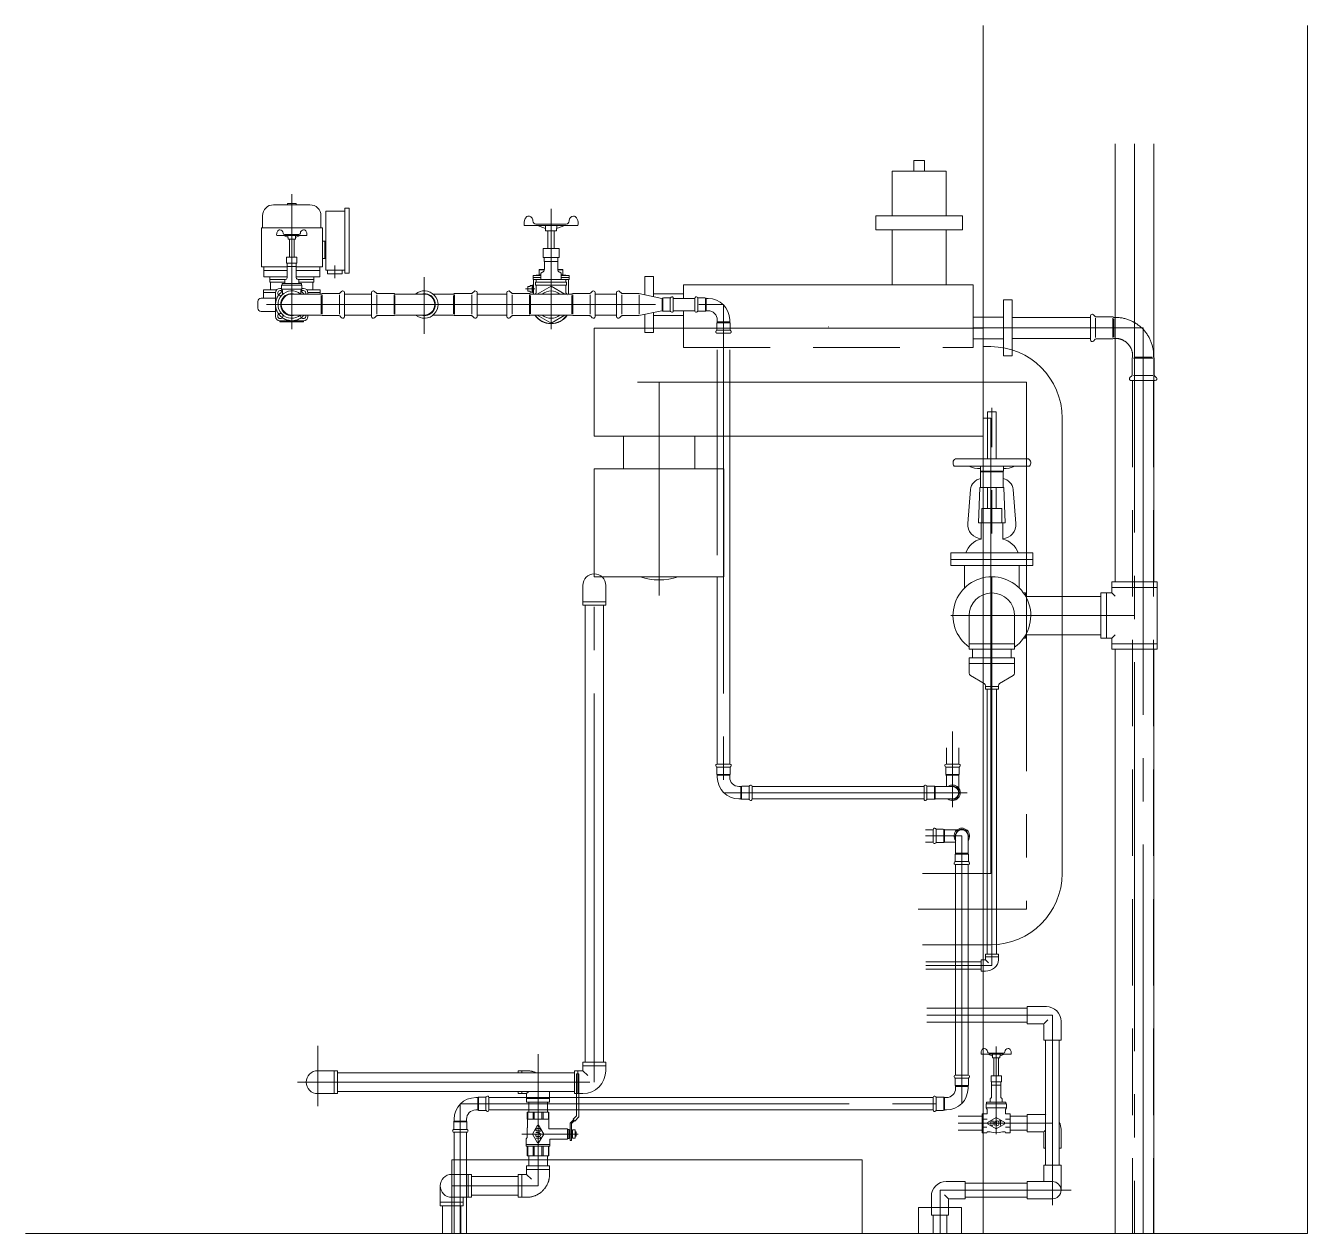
# Model space of a CAD drawing. Units: millimetres at full size, sheet at 1:100. Extents: x -1331 to 21899, y -20013 to -11058.
# Drawn here: x 8162 to 11128, y -17842 to -15046 of the extents above; entities that cross this region are included whole.
import ezdxf

# ---------------------------------------------------------------- set-up
doc = ezdxf.new("R2010")
doc.units = ezdxf.units.MM
doc.header["$LTSCALE"] = 100
doc.linetypes.add('CHAIN2', pattern=[12, 9, -1, 1, -1])
doc.linetypes.add('DASHED2', pattern=[3, 2, -1])
for name, color, linetype, lineweight in [('4-0_壁', 7, 'Continuous', 9), ('4-1_基礎', 7, 'Continuous', 9), ('4-3_給水', 5, 'Continuous', 9), ('4-4_給湯', 1, 'Continuous', 9), ('4-5_返湯', 1, 'Continuous', 9), ('4-6_排水', 2, 'Continuous', 9), ('4-7_排気', 134, 'Continuous', 9), ('4-8_ガス', 3, 'DASHED2', 9)]:
    doc.layers.add(name, color=color, linetype=linetype, lineweight=lineweight)

msp = doc.modelspace()

# ---------------------------------------------------------------- linework, layer by layer
at = {"layer": '4-0_壁'}
for p, q in [((10378, -17841.6), (10378, -15045.9)), ((11128, -17841.6), (11128, -15045.9)), ((8162.2, -17841.6), (11128, -17841.6))]:
    msp.add_line(p, q, dxfattribs=at)
at = {"layer": '4-1_基礎'}
msp.add_line((10098, -17841.6), (10098, -17671.6), dxfattribs=at)
msp.add_lwpolyline([(9148, -17841.6), (9148, -17671.6), (10098, -17671.6)], dxfattribs=at)
at = {"layer": '4-3_給水'}
for p, q in [((10683.5, -15319.6), (10683.5, -16333.6)), ((10772.6, -15319.6), (10772.6, -16333.6)), ((10388, -15939.6), (10388, -16048.6)), ((10311, -16065.6), (10485.1, -16065.6)), ((10313.5, -16048.6), (10482.6, -16048.6)), ((10371.5, -16065.6), (10371.5, -16077.1)), ((10424.5, -16065.6), (10424.5, -16077.1)), ((10371.5, -16077.1), (10424.5, -16077.1)), ((10371.9, -16078.6), (10424, -16078.6)), ((10372, -16077.1), (10372, -16115.1)), ((10424, -16077.1), (10424, -16115.1)), ((10348.9, -16119.7), (10342.4, -16198.4)), ((10370, -16115.1), (10367, -16196.6)), ((10370, -16115.1), (10426, -16115.1)), ((10388, -16115.1), (10388, -16163.6)), ((10408, -16115.1), (10408, -16163.6)), ((10429, -16196.6), (10426, -16115.1)), ((10447.1, -16119.7), (10453.7, -16198.4)), ((10375, -16163.6), (10421, -16163.6)), ((10375, -16163.6), (10375, -16196.6)), ((10421, -16163.6), (10421, -16196.6)), ((10367, -16196.6), (10429, -16196.6)), ((10373, -16196.6), (10373, -16234.6)), ((10423, -16196.6), (10423, -16234.6)), ((10303, -16266.6), (10493, -16266.6)), ((10303, -16266.6), (10303, -16295.6)), ((10303, -16281.6), (10493, -16281.6)), ((10493, -16266.6), (10493, -16295.6)), ((10303, -16295.6), (10493, -16295.6)), ((10335, -16295.6), (10335, -16347.3)), ((10461, -16295.6), (10461, -16347.3)), ((10675.5, -16333.6), (10780.5, -16333.6)), ((10675.5, -16333.6), (10675.5, -16359.1)), ((10780.5, -16489.6), (10780.5, -16333.6)), ((10476, -16359.1), (10471.1, -16359.1)), ((10476, -16359.1), (10476, -16366.7)), ((10476, -16367), (10650, -16367)), ((10650, -16359.1), (10675.5, -16359.1)), ((10650, -16464.1), (10650, -16359.1)), ((10663, -16464.1), (10663, -16359)), ((10675.5, -16346.6), (10780.5, -16346.6)), ((10675.6, -16359), (10683.5, -16366.9)), ((10450.5, -16489.6), (10450.5, -16411.6)), ((10476, -16456.1), (10650, -16456.1)), ((10476, -16456.5), (10476, -16464.1)), ((10675.5, -16464), (10683.5, -16456)), ((10450.5, -16476.6), (10345.5, -16476.6)), ((10353.5, -16509.6), (10353.5, -16489.6)), ((10442.6, -16509.6), (10442.6, -16489.6)), ((10476, -16464.1), (10471.1, -16464.1)), ((10650, -16464.1), (10675.5, -16464.1)), ((10675.5, -16489.6), (10675.5, -16464.1)), ((10780.5, -16476.6), (10675.5, -16476.6)), ((10780.5, -16489.6), (10675.5, -16489.6)), ((10683.5, -17841.6), (10683.5, -16489.5)), ((10772.6, -17841.6), (10772.6, -16489.5)), ((10345.5, -16545.1), (10345.5, -16509.6)), ((10450.5, -16522.6), (10345.5, -16522.6)), ((10348.5, -16550.3), (10380, -16568.8)), ((10383, -16574), (10383, -16581.6)), ((10413, -16575.6), (10383, -16575.6)), ((10413, -16574), (10413, -16581.6)), ((10416, -16568.8), (10447.6, -16550.3)), ((10413, -16581.6), (10383, -16581.6)), ((10387.2, -16581.6), (10387.2, -17195.5)), ((10408.9, -16581.6), (10408.9, -17195.5)), ((10383, -17195.5), (10413, -17195.5)), ((10383, -17195.5), (10383, -17208.6)), ((10383, -17201.5), (10413, -17201.5)), ((10413, -17195.5), (10413, -17208.6)), ((10245.5, -17212.9), (10314.2, -17212.9)), ((10245.5, -17230.2), (10314.2, -17230.2)), ((10342.8, -17212.9), (10373, -17212.9)), ((10342.8, -17230.2), (10373, -17230.2)), ((10373, -17208.6), (10383, -17208.6)), ((10373, -17234.6), (10373, -17208.6)), ((10378, -17234.6), (10378, -17208.6)), ((10383, -17208.6), (10389.9, -17215.4)), ((10373, -17234.6), (10383, -17234.6))]:
    msp.add_line(p, q, dxfattribs=at)
at = {"layer": '4-3_給水', "linetype": 'CHAIN2'}
for p, q in [((10728, -15319.6), (10728, -17841.6)), ((10398, -17221.6), (10398, -15930.8)), ((10728, -16411.6), (10303, -16411.6)), ((10398, -17221.6), (10245.5, -17221.6))]:
    msp.add_line(p, q, dxfattribs=at)
at = {"layer": '4-3_給水', "linetype": 'DASHED2'}
for p, q in [((10342.8, -17212.9), (10314.2, -17212.9)), ((10314.2, -17230.2), (10342.8, -17230.2))]:
    msp.add_line(p, q, dxfattribs=at)
at = {"layer": '4-3_給水'}
for points in [[(10388, -15939.6), (10408, -15939.6), (10408, -16048.6)], [(10450.5, -16489.6), (10345.5, -16489.6), (10345.5, -16411.6)], [(10450.5, -16545.1), (10450.5, -16509.6), (10345.5, -16509.6)]]:
    msp.add_lwpolyline(points, dxfattribs=at)
for centre, radius, start, end in [((10319, -16058.1), 11, 120.2726, 222.9859), ((10368, -16019.1), 52, 243.4098, 273.8594), ((10428, -16019.1), 52, 266.1406, 296.5902), ((10477, -16058.1), 11, 317.0141, 59.7274), ((10376.8, -16122.1), 28, 99.8248, 175.2516), ((10419.2, -16122.1), 28, 4.7484, 80.1751), ((10374.3, -16201.1), 32, 175.2516, 267.7981), ((10421.8, -16201.1), 32, 272.2019, 4.7484), ((10383, -16281.6), 48, 102.0247, 161.79), ((10413, -16281.6), 48, 18.2099, 77.9753), ((10398, -16411.6), 90, 305.6841, 234.3183), ((10398, -16411.6), 52.5, 0, 180), ((10398, -16411.6), 90, 240.082, 240.3309), ((10398, -16411.6), 90, 299.6691, 299.918), ((10351.5, -16545.1), 6, 180, 239.5731), ((10444.5, -16545.1), 6, 300.4066, 0), ((10377, -16574), 6, 0, 59.5731), ((10419, -16574), 6, 120.4066, 180)]:
    msp.add_arc(centre, radius, start, end, dxfattribs=at)
msp.add_ellipse((10383, -17208.6), major_axis=(30, 0), ratio=0.8666, start_param=4.711969, end_param=6.283185, dxfattribs=at)
at = {"layer": '4-4_給湯'}
for p, q in [((10167.2, -15382.9), (10292.2, -15382.9)), ((10167.2, -15486.4), (10167.2, -15382.9)), ((10292.2, -15382.9), (10292.2, -15486.4)), ((8820, -15460.6), (8736, -15460.6)), ((8768, -15460.6), (8768, -15457.6)), ((8901, -15475.6), (8857, -15475.6)), ((8857, -15475.6), (8857, -15611.6)), ((8901, -15468.6), (8901, -15618.6)), ((8911, -15468.6), (8901, -15468.6)), ((8911, -15468.6), (8911, -15618.6)), ((8710.5, -15513.6), (8710.5, -15486.1)), ((8845.5, -15513.6), (8845.5, -15486.1)), ((9315.6, -15505), (9315.9, -15508.6)), ((9315.9, -15508.6), (9440.1, -15508.6)), ((9336, -15497.1), (9336, -15498.1)), ((9343, -15505.1), (9413, -15505.1)), ((9365.3, -15515.3), (9346.4, -15508.6)), ((9365, -15508.6), (9365.5, -15521.1)), ((9391.1, -15508.6), (9390.5, -15521.1)), ((9390.8, -15515.3), (9409.7, -15508.6)), ((9420, -15497.1), (9420, -15498.1)), ((9440.4, -15505), (9440.1, -15508.6)), ((8708, -15513.6), (8708, -15604.6)), ((8849, -15513.6), (8708, -15513.6)), ((8743, -15529.5), (8743.2, -15532.1)), ((8743.2, -15532.1), (8812.8, -15532.1)), ((8769.3, -15536.6), (8759.7, -15532.1)), ((8761.5, -15529.6), (8794.5, -15529.6)), ((8772.8, -15540.1), (8772.8, -15581.6)), ((8783.3, -15540.1), (8783.3, -15581.6)), ((8786.9, -15532.1), (8786.5, -15540.1)), ((8786.7, -15536.6), (8796.3, -15532.1)), ((8813, -15529.5), (8812.8, -15532.1)), ((8849, -15513.6), (8849, -15604.6)), ((9365.5, -15521.1), (9390.5, -15521.1)), ((9370.5, -15521.1), (9370.5, -15561.6)), ((9385.5, -15521.1), (9385.5, -15561.6)), ((10167.2, -15646.1), (10167.2, -15518.4)), ((10292.2, -15518.4), (10292.2, -15646.1)), ((8857, -15544.6), (8849, -15544.6)), ((8854.5, -15544.6), (8854.5, -15584.6)), ((9359.5, -15561.6), (9396.5, -15561.6)), ((9359.5, -15561.6), (9359.5, -15582.6)), ((9396.5, -15561.6), (9396.5, -15582.6)), ((8766, -15581.6), (8790, -15581.6)), ((8766, -15581.6), (8766, -15595.6)), ((8766, -15595.6), (8790, -15595.6)), ((8767.5, -15595.6), (8767.5, -15629.9)), ((8788.5, -15595.6), (8788.5, -15629.9)), ((8790, -15581.6), (8790, -15595.6)), ((8857, -15584.6), (8849, -15584.6)), ((9359.5, -15582.6), (9396.5, -15582.6)), ((9362, -15582.6), (9362, -15591.6)), ((9362, -15591.6), (9394, -15591.6)), ((9362.5, -15591.6), (9362.5, -15609.7)), ((9393.5, -15591.6), (9393.5, -15609.7)), ((9394, -15582.6), (9394, -15591.6)), ((8767.5, -15604.6), (8708, -15604.6)), ((8713, -15604.6), (8713, -15627.6)), ((8767.5, -15612.6), (8713, -15612.6)), ((8767.5, -15627.6), (8713, -15627.6)), ((8727, -15627.6), (8727, -15639.6)), ((8767.5, -15603.6), (8788.5, -15603.6)), ((8849, -15604.6), (8788.5, -15604.6)), ((8843, -15612.6), (8788.5, -15612.6)), ((8843, -15627.6), (8788.5, -15627.6)), ((8829, -15627.6), (8829, -15639.6)), ((8843, -15604.6), (8843, -15627.6)), ((8901, -15611.6), (8857, -15611.6)), ((8861, -15611.6), (8861, -15620.6)), ((8911, -15618.6), (8901, -15618.6)), ((9350.5, -15623.1), (9336.5, -15624.6)), ((9336.5, -15624.6), (9336.5, -15633.6)), ((9336.5, -15624.6), (9354.4, -15624.6)), ((9336.5, -15628.6), (9354.4, -15628.6)), ((9351.5, -15610.6), (9350.5, -15611.1)), ((9350.5, -15611.1), (9350.5, -15623.1)), ((9350.5, -15611.1), (9362.4, -15611.1)), ((9350.5, -15623.1), (9354.4, -15623.1)), ((9351.5, -15610.6), (9362.5, -15610.6)), ((9357.9, -15616.9), (9354.4, -15618.6)), ((9354.4, -15618.6), (9354.4, -15633.6)), ((9378, -15605.6), (9378, -15741.1)), ((9378, -15611.1), (9378, -15623.1)), ((9393.6, -15610.6), (9404.5, -15610.6)), ((9393.6, -15611.1), (9405.5, -15611.1)), ((9398.1, -15616.9), (9401.7, -15618.6)), ((9401.7, -15618.6), (9401.7, -15633.6)), ((9401.7, -15623.1), (9405.5, -15623.1)), ((9401.7, -15624.6), (9419.5, -15624.6)), ((9401.7, -15628.6), (9419.5, -15628.6)), ((9404.5, -15610.6), (9405.5, -15611.1)), ((9405.5, -15611.1), (9405.5, -15623.1)), ((9405.5, -15623.1), (9419.5, -15624.6)), ((9419.5, -15624.6), (9419.5, -15633.6)), ((9614.7, -15626.6), (9594.7, -15626.6)), ((9594.7, -15626.6), (9594.7, -15669)), ((9614.7, -15626.6), (9614.7, -15673.2)), ((8712.5, -15676.6), (8712.5, -15657.6)), ((8742.9, -15657.6), (8712.5, -15657.6)), ((8763.3, -15633.6), (8727, -15633.6)), ((8761.9, -15639.6), (8727, -15639.6)), ((8728.9, -15639.6), (8728.9, -15657.6)), ((8754.5, -15654.1), (8750.5, -15654.1)), ((8754.5, -15646.6), (8801.5, -15646.6)), ((8754.5, -15646.6), (8754.5, -15656.1)), ((8754.5, -15656.1), (8801.5, -15656.1)), ((8754.5, -15656.1), (8756.8, -15660)), ((8755.5, -15643.1), (8800.5, -15643.1)), ((8755.5, -15643.1), (8755.5, -15646.6)), ((8761.9, -15634.1), (8765.5, -15632.7)), ((8761.9, -15634.1), (8761.9, -15643.1)), ((8794.1, -15634.1), (8790.5, -15632.7)), ((8829, -15633.6), (8792.7, -15633.6)), ((8794.1, -15634.1), (8794.1, -15643.1)), ((8829, -15639.6), (8794.1, -15639.6)), ((8799.3, -15660), (8801.5, -15656.1)), ((8800.5, -15643.1), (8800.5, -15646.6)), ((8801.5, -15646.6), (8801.5, -15656.1)), ((8805.5, -15654.1), (8801.5, -15654.1)), ((8843.5, -15657.6), (8813.1, -15657.6)), ((8827.1, -15639.6), (8827.1, -15657.6)), ((8843.5, -15667.3), (8843.5, -15657.6)), ((9319, -15655.1), (9340.5, -15655.1)), ((9324, -15649.6), (9324, -15660.6)), ((9324, -15649.6), (9330, -15649.6)), ((9330, -15647.1), (9330, -15649.6)), ((9330, -15647.1), (9334, -15647.1)), ((9334, -15647.1), (9334, -15663.1)), ((9334, -15647.6), (9335.5, -15647.6)), ((9335.5, -15646.1), (9335.5, -15664.1)), ((9335.5, -15646.1), (9337.5, -15646.1)), ((9336.5, -15633.6), (9419.5, -15633.6)), ((9337.5, -15633.6), (9337.5, -15663.6)), ((9342.3, -15639.6), (9342.3, -15646.6)), ((9342.3, -15639.6), (9413.8, -15639.6)), ((9342.3, -15646.6), (9413.8, -15646.6)), ((9343.5, -15633.6), (9343.5, -15639.6)), ((9343.5, -15646.6), (9343.5, -15664.2)), ((9378, -15648.8), (9346.1, -15667.3)), ((9409.9, -15667.3), (9378, -15648.8)), ((9412.5, -15633.6), (9412.5, -15639.6)), ((9412.5, -15646.6), (9412.5, -15664.2)), ((9413.8, -15639.6), (9413.8, -15646.6)), ((9418.5, -15633.6), (9418.5, -15663.6)), ((10354.7, -15646.1), (9684.7, -15646.1)), ((9684.7, -15677.3), (9684.7, -15646.1)), ((10354.7, -15746.6), (10354.7, -15646.1)), ((8699.5, -15699.6), (8699.5, -15684.6)), ((8740.5, -15676.6), (8707.5, -15676.6)), ((8740.5, -15663.6), (8712.5, -15663.6)), ((8740.5, -15664.1), (8740.5, -15719.1)), ((8756.8, -15660), (8756.8, -15668)), ((8778, -15667.3), (8845.1, -15667.3)), ((8799.3, -15660), (8799.3, -15667.3)), ((8843.5, -15663.6), (8815.5, -15663.6)), ((8815.5, -15664.1), (8815.5, -15667.3)), ((8845.9, -15670.5), (8845.9, -15712.7)), ((8847, -15666.7), (8846.6, -15666.9)), ((8848, -15669.3), (8848, -15713.9)), ((8849.2, -15666.1), (8887, -15666.1)), ((8888.2, -15669.3), (8888.2, -15713.9)), ((8893.2, -15661), (8889, -15665.2)), ((8900, -15663.9), (8900, -15719.3)), ((8962.7, -15667.3), (8900, -15667.3)), ((8962.7, -15719.3), (8962.7, -15663.9)), ((8969.5, -15661), (8973.7, -15665.2)), ((8974.5, -15713.9), (8974.5, -15669.3)), ((9013.5, -15666.1), (8975.7, -15666.1)), ((9014.7, -15713.9), (9014.7, -15669.3)), ((9015.7, -15666.7), (9016, -15666.9)), ((9016.7, -15712.7), (9016.7, -15670.5)), ((9084.7, -15667.3), (9017.5, -15667.3)), ((9105, -15667.3), (9151.8, -15667.3)), ((9152.6, -15670.5), (9152.6, -15712.7)), ((9153.6, -15666.7), (9153.3, -15666.9)), ((9154.7, -15669.3), (9154.7, -15713.9)), ((9155.9, -15666.1), (9193.6, -15666.1)), ((9194.8, -15669.3), (9194.8, -15713.9)), ((9199.8, -15661), (9195.6, -15665.2)), ((9206.7, -15663.9), (9206.7, -15719.3)), ((9276, -15667.3), (9206.7, -15667.3)), ((9276, -15663.9), (9276, -15719.3)), ((9282.8, -15661), (9287, -15665.2)), ((9287.9, -15669.3), (9287.9, -15713.9)), ((9326.8, -15666.1), (9289, -15666.1)), ((9324, -15660.6), (9330, -15660.6)), ((9328, -15669.3), (9328, -15713.9)), ((9329.1, -15666.7), (9329.4, -15666.9)), ((9330, -15663.1), (9330, -15660.6)), ((9330, -15663.1), (9334, -15663.1)), ((9330.1, -15670.5), (9330.1, -15712.7)), ((9425.1, -15667.3), (9330.9, -15667.3)), ((9334, -15662.6), (9335.5, -15662.6)), ((9335.5, -15664.1), (9337.5, -15664.1)), ((9415, -15670.2), (9415, -15670.2)), ((9425.9, -15670.5), (9425.9, -15712.7)), ((9427, -15666.7), (9426.6, -15666.9)), ((9428, -15669.3), (9428, -15713.9)), ((9429.2, -15666.1), (9467, -15666.1)), ((9468.2, -15669.3), (9468.2, -15713.9)), ((9473.2, -15661), (9469, -15665.2)), ((9480, -15663.9), (9480, -15719.3)), ((9529.7, -15667.3), (9480, -15667.3)), ((9529.7, -15719.3), (9529.7, -15663.9)), ((9536.5, -15661), (9540.7, -15665.2)), ((9541.5, -15713.9), (9541.5, -15669.3)), ((9579.8, -15666.1), (9542.7, -15666.1)), ((9581.1, -15666.2), (9634.1, -15677.3)), ((9581.7, -15713.9), (9581.7, -15669.3)), ((9684.7, -15666.6), (9614.7, -15666.6)), ((9634.9, -15678.3), (9634.9, -15704.8)), ((9636.7, -15677.3), (9636.7, -15705.8)), ((9653.2, -15676.3), (9637.9, -15676.3)), ((9653.9, -15705.8), (9653.9, -15677.3)), ((9655.7, -15674.5), (9654.5, -15675.7)), ((9660.7, -15676.6), (9660.7, -15706.6)), ((9711, -15677.3), (9660.7, -15677.3)), ((9711, -15706.6), (9711, -15676.6)), ((9716, -15674.5), (9717.2, -15675.7)), ((9717.8, -15677.3), (9717.8, -15705.8)), ((9718.5, -15676.3), (9733.8, -15676.3)), ((9735, -15705.8), (9735, -15677.3)), ((9736.8, -15704.8), (9736.8, -15678.3)), ((9737.5, -15677.3), (9741.3, -15677.3)), ((10444.7, -15680.6), (10424.7, -15680.6)), ((10424.7, -15791.6), (10424.7, -15680.6)), ((10444.7, -15796.5), (10444.7, -15680.6)), ((8740.5, -15707.6), (8707.5, -15707.6)), ((8778, -15715.9), (8845.1, -15715.9)), ((8815.5, -15715.9), (8815.5, -15719.1)), ((8847, -15716.5), (8846.6, -15716.3)), ((8849.2, -15717.1), (8887, -15717.1)), ((8893.2, -15722.1), (8889, -15717.9)), ((8962.7, -15715.9), (8900, -15715.9)), ((8969.5, -15722.1), (8973.7, -15717.9)), ((9013.5, -15717.1), (8975.7, -15717.1)), ((9015.7, -15716.5), (9016, -15716.3)), ((9084.7, -15715.9), (9017.5, -15715.9)), ((9105, -15715.9), (9151.8, -15715.9)), ((9153.6, -15716.5), (9153.3, -15716.3)), ((9155.9, -15717.1), (9193.6, -15717.1)), ((9199.8, -15722.1), (9195.6, -15717.9)), ((9276, -15715.9), (9206.7, -15715.9)), ((9282.8, -15722.1), (9287, -15717.9)), ((9326.8, -15717.1), (9289, -15717.1)), ((9328.5, -15691.6), (9427.5, -15691.6)), ((9329.1, -15716.5), (9329.4, -15716.3)), ((9425.1, -15715.9), (9330.9, -15715.9)), ((9378, -15734.3), (9346.1, -15715.9)), ((9409.9, -15715.9), (9378, -15734.3)), ((9427, -15716.5), (9426.6, -15716.3)), ((9429.2, -15717.1), (9467, -15717.1)), ((9473.2, -15722.1), (9469, -15717.9)), ((9529.7, -15715.9), (9480, -15715.9)), ((9536.5, -15722.1), (9540.7, -15717.9)), ((9579.8, -15717.1), (9542.7, -15717.1)), ((9581.1, -15716.9), (9634.1, -15705.8)), ((9594.7, -15714.1), (9594.7, -15756.6)), ((9614.7, -15709.9), (9614.7, -15756.6)), ((9684.7, -15716.6), (9614.7, -15716.6)), ((9653.2, -15706.8), (9637.9, -15706.8)), ((9655.7, -15708.6), (9654.5, -15707.4)), ((9660.7, -15705.8), (9711, -15705.8)), ((9684.7, -15746.6), (9684.7, -15705.8)), ((9716, -15708.6), (9717.2, -15707.4)), ((9718.5, -15706.8), (9733.8, -15706.8)), ((9737.5, -15705.8), (9741.3, -15705.8)), ((10626, -15717.9), (10626, -15773.3)), ((10632.8, -15715), (10637, -15719.2)), ((8805.5, -15729.1), (8750.5, -15729.1)), ((8750.5, -15729.1), (8750.5, -15731.6)), ((8750.5, -15731.6), (8805.5, -15731.6)), ((8805.5, -15729.1), (8805.5, -15731.6)), ((9761.7, -15746.6), (9761.7, -15734.8)), ((9762.7, -15731), (9762.7, -15727.3)), ((9791.3, -15733.6), (9762.7, -15733.6)), ((9790.3, -15731.8), (9763.7, -15731.8)), ((9791.3, -15731), (9791.3, -15727.3)), ((9792.3, -15746.6), (9792.3, -15734.8)), ((10020, -15742.9), (10021.1, -15742.9)), ((10424.7, -15720.6), (10378, -15720.6)), ((10626, -15721.3), (10444.7, -15721.3)), ((10637.9, -15723.3), (10637.9, -15767.9)), ((10676.8, -15720.1), (10639, -15720.1)), ((10678, -15723.3), (10678, -15767.9)), ((10679.1, -15720.7), (10679.4, -15720.9)), ((10680.1, -15724.5), (10680.1, -15766.7)), ((10683.7, -15721.3), (10680.9, -15721.3)), ((9594.7, -15756.6), (9614.7, -15756.6)), ((10424.7, -15770.6), (10378, -15770.6)), ((10626, -15769.9), (10444.7, -15769.9)), ((10632.8, -15776.1), (10637, -15771.9)), ((10676.8, -15771.1), (10639, -15771.1)), ((10679.1, -15770.5), (10679.4, -15770.3)), ((10683.7, -15769.9), (10680.9, -15769.9)), ((10723.1, -15814.5), (10723.3, -15814.2)), ((10772.9, -15814.5), (10772.7, -15814.2)), ((10773.5, -15816.8), (10773.5, -15854.5)), ((10778.5, -15860.7), (10774.3, -15856.5)), ((9762.7, -15996.6), (9762.7, -16071.6)), ((9791.3, -16755.6), (9791.3, -15996.6)), ((9762.7, -16321.6), (9762.7, -16755.6)), ((10292.7, -16755.6), (10292.7, -16717.9)), ((10321.3, -16755.6), (10321.3, -16717.9)), ((9762, -16755.6), (9792, -16755.6)), ((10292, -16755.6), (10322, -16755.6)), ((9760, -16760.5), (9761.2, -16761.7)), ((9761.7, -16763.1), (9761.7, -16778.4)), ((9791.3, -16762.3), (9762.7, -16762.3)), ((9762.7, -16779.6), (9791.3, -16779.6)), ((9762.7, -16782.1), (9762.7, -16785.8)), ((9763.7, -16781.3), (9790.3, -16781.3)), ((9791.3, -16782.1), (9791.3, -16785.8)), ((9792.3, -16763.1), (9792.3, -16778.4)), ((9794.1, -16760.5), (9792.9, -16761.7)), ((10290, -16760.5), (10291.2, -16761.7)), ((10291.7, -16763.1), (10291.7, -16778.4)), ((10321.3, -16762.3), (10292.7, -16762.3)), ((10292.7, -16779.6), (10321.3, -16779.6)), ((10292.7, -16782.1), (10292.7, -16807.3)), ((10293.7, -16781.3), (10320.3, -16781.3)), ((10321.3, -16782.1), (10321.3, -16810.8)), ((10322.3, -16763.1), (10322.3, -16778.4)), ((10324.1, -16760.5), (10322.9, -16761.7)), ((9816.5, -16807.3), (9812.7, -16807.3)), ((9817.2, -16808.3), (9817.2, -16834.8)), ((9819, -16807.3), (9819, -16835.8)), ((9835.5, -16806.3), (9820.2, -16806.3)), ((9836.2, -16835.8), (9836.2, -16807.3)), ((9838.1, -16804.5), (9836.9, -16805.7)), ((9843, -16806.6), (9843, -16836.6)), ((10241, -16807.3), (9843, -16807.3)), ((10241, -16836.6), (10241, -16806.6)), ((10246, -16804.5), (10247.2, -16805.7)), ((10247.8, -16807.3), (10247.8, -16835.8)), ((10248.5, -16806.3), (10263.8, -16806.3)), ((10265, -16835.8), (10265, -16807.3)), ((10266.8, -16834.8), (10266.8, -16808.3)), ((10267.5, -16807.3), (10307, -16807.3)), ((9816.5, -16835.8), (9812.7, -16835.8)), ((9835.5, -16836.8), (9820.2, -16836.8)), ((9838.1, -16838.6), (9836.9, -16837.4)), ((9843, -16835.8), (10241, -16835.8)), ((10246, -16838.6), (10247.2, -16837.4)), ((10248.5, -16836.8), (10263.8, -16836.8)), ((10267.5, -16835.8), (10307, -16835.8))]:
    msp.add_line(p, q, dxfattribs=at)
at = {"layer": '4-4_給湯', "linetype": 'CHAIN2'}
for p, q in [((8778, -15435.9), (8778, -15748.6)), ((9378, -15470), (9378, -15748.6)), ((8878, -15601.2), (8878, -15630.6)), ((9084.7, -15628.1), (9084.7, -15759.5)), ((8719.9, -15691.6), (9777, -15691.6)), ((9777, -15691.6), (9777, -16821.6)), ((10354.7, -15745.6), (10748, -15745.6)), ((10748, -17841.6), (10748, -15745.6)), ((10307, -16855), (10307, -16679.7)), ((10340.6, -16821.6), (9777, -16821.6))]:
    msp.add_line(p, q, dxfattribs=at)
at = {"layer": '4-4_給湯', "linetype": 'DASHED2'}
for p, q in [((9684.7, -15746.6), (9684.7, -15791.1)), ((9761.7, -15746.6), (9761.7, -15750.1)), ((9792.3, -15746.6), (9792.3, -15750.1)), ((10378, -15720.6), (10354.7, -15720.6)), ((10354.7, -15746.6), (10354.7, -15791.1)), ((9760, -15752.6), (9761.2, -15751.4)), ((9792, -15757.6), (9762, -15757.6)), ((9762.7, -15750.8), (9791.3, -15750.8)), ((9762.7, -15996.6), (9762.7, -15757.6)), ((9791.3, -15996.6), (9791.3, -15757.6)), ((9794.1, -15752.6), (9792.9, -15751.4)), ((10378, -15770.6), (10354.7, -15770.6)), ((9684.7, -15791.1), (10354.7, -15791.1)), ((10424.7, -15791.6), (10424.7, -15810.6)), ((10444.7, -15796.5), (10444.7, -15810.6)), ((10424.7, -15810.6), (10444.7, -15810.6)), ((10722.5, -15816.8), (10722.5, -15854.5)), ((10723.7, -15809.9), (10723.7, -15812.7)), ((10770.3, -15815.6), (10725.7, -15815.6)), ((10769.1, -15813.5), (10726.9, -15813.5)), ((10772.3, -15809.9), (10772.3, -15812.7)), ((10717.5, -15860.7), (10721.7, -15856.5)), ((10770.3, -15855.7), (10725.7, -15855.7)), ((10775.7, -15867.6), (10720.3, -15867.6)), ((10723.7, -15867.6), (10723.7, -17841.6)), ((10772.3, -15867.6), (10772.3, -17841.6)), ((9762.7, -16071.6), (9762.7, -16321.6))]:
    msp.add_line(p, q, dxfattribs=at)
at = {"layer": '4-4_給湯'}
for points in [[(10217.2, -15382.9), (10217.2, -15357.9), (10242.2, -15357.9), (10242.2, -15382.9)], [(8788, -15460.6), (8788, -15457.6), (8768, -15457.6)], [(8769.1, -15532.1), (8769.5, -15540.1), (8786.5, -15540.1)], [(8895, -15611.6), (8895, -15620.6), (8861, -15620.6)]]:
    msp.add_lwpolyline(points, dxfattribs=at)
msp.add_lwpolyline([(10329.7, -15518.4), (10129.7, -15518.4), (10129.7, -15486.4), (10329.7, -15486.4)], close=True, dxfattribs=at)
for centre, radius, start, end in [((8736, -15486.1), 25.5, 90, 180), ((8820, -15486.1), 25.5, 0, 90), ((9337.5, -15503), 22, 145.228, 185), ((9326, -15495.1), 8, 90.0002, 145.228), ((9326, -15497.1), 10, 0, 90.0002), ((9343, -15498.1), 7, 180, 270), ((9413, -15498.1), 7, 269.9999, 359.9999), ((9430, -15497.1), 10, 90.0002, 180), ((9430, -15495.1), 8, 34.7719, 90.0002), ((9418.5, -15503), 22, 355, 34.7719), ((8760, -15529.5), 17, 154.791, 180), ((8750.5, -15525.1), 6.5, 90.0002, 154.791), ((8750.5, -15526.1), 7.5, 0, 90.0002), ((8761.5, -15526.1), 3.5, 180, 270), ((8794.5, -15526.1), 3.5, 269.9999, 359.9999), ((8805.5, -15526.1), 7.5, 90.0002, 180), ((8805.5, -15525.1), 6.5, 25.2088, 90.0002), ((8796, -15529.5), 17, 0, 25.2088), ((9354.5, -15609.7), 8, 295, 0), ((9401.5, -15609.7), 8, 180, 245), ((8750.5, -15664.1), 10, 90, 180), ((8751.5, -15665), 6, 28.63, 301.3828), ((8764.5, -15629.9), 3, 290, 0), ((8791.5, -15629.9), 3, 180, 250), ((8804.5, -15665), 6, 338.3214, 151.3703), ((8805.5, -15664.1), 10, 0, 90), ((9378, -15691.6), 44.5, 16.3013, 16.3013), ((8707.5, -15684.6), 8, 90, 180), ((8778, -15691.6), 31.7, 50.0461, 309.9539), ((8778, -15691.6), 25.5, 72.3528, 287.6472), ((8778, -15691.6), 24.3, 90, 270), ((8845.1, -15664.3), 3, 270, 300), ((8849.2, -15670.6), 4.5, 90, 120), ((8887, -15663.3), 2.8, 270, 315), ((8896, -15663.9), 4, 0, 135), ((8966.7, -15663.9), 4, 45, 180), ((8975.7, -15663.3), 2.8, 225, 270), ((9013.5, -15670.6), 4.5, 60, 90), ((9017.5, -15664.3), 3, 240, 270), ((9084.7, -15691.6), 31.7, 230.0461, 129.9539), ((9084.7, -15691.6), 25.5, 252.3528, 107.6472), ((9084.7, -15691.6), 24.3, 270, 90), ((9151.8, -15664.3), 3, 270, 300), ((9155.9, -15670.6), 4.5, 90, 120), ((9193.6, -15663.3), 2.8, 270, 315), ((9202.7, -15663.9), 4, 0, 135), ((9280, -15663.9), 4, 45, 180), ((9289, -15663.3), 2.8, 225, 270), ((9326.8, -15670.6), 4.5, 60, 90), ((9330.9, -15664.3), 3, 240, 270), ((9282.5, -15663.6), 55, 356.2173, 0), ((9378, -15691.6), 44, 141.6367, 146.4769), ((9378, -15691.6), 31.7, 50.0461, 129.9539), ((9378, -15691.6), 44, 33.5231, 38.3633), ((9473.5, -15663.6), 55, 180, 183.7827), ((9425.1, -15664.3), 3, 270, 300), ((9429.2, -15670.6), 4.5, 90, 120), ((9467, -15663.3), 2.8, 270, 315), ((9476, -15663.9), 4, 0, 135), ((9533.7, -15663.9), 4, 45, 180), ((9542.7, -15663.3), 2.8, 225, 270), ((9579.8, -15672.1), 6, 78.2023, 90), ((9634.1, -15674.3), 3, 270, 299.9264), ((9637.9, -15680.8), 4.5, 90, 119.9264), ((9653.2, -15674.4), 1.9, 270, 315), ((9657.8, -15676.6), 2.9, 0, 135), ((9713.9, -15676.6), 2.9, 45, 180), ((9718.5, -15674.4), 1.9, 225, 270), ((9733.8, -15680.8), 4.5, 60.0736, 90), ((9737.5, -15674.3), 3, 240.0736, 270), ((9741.3, -15727.3), 50, 0, 90), ((8707.5, -15699.6), 8, 180, 270), ((8751.5, -15718.1), 6, 58.6172, 31.3828), ((8804.5, -15718.1), 6, 158.3214, 21.6786), ((8845.1, -15718.9), 3, 60, 90), ((8849.2, -15712.6), 4.5, 240, 270), ((8887, -15719.9), 2.8, 45, 90), ((8975.7, -15719.9), 2.8, 90, 135), ((9013.5, -15712.6), 4.5, 270, 300), ((9017.5, -15718.9), 3, 90, 120), ((9151.8, -15718.9), 3, 60, 90), ((9155.9, -15712.6), 4.5, 240, 270), ((9193.6, -15719.9), 2.8, 45, 90), ((9289, -15719.9), 2.8, 90, 135), ((9326.8, -15712.6), 4.5, 270, 300), ((9330.9, -15718.9), 3, 90, 120), ((9378, -15691.6), 44.5, 213.0976, 326.9024), ((9378, -15691.6), 44, 213.5231, 326.4769), ((9378, -15691.6), 31.7, 230.0461, 309.9539), ((9425.1, -15718.9), 3, 60, 90), ((9429.2, -15712.6), 4.5, 240, 270), ((9467, -15719.9), 2.8, 45, 90), ((9542.7, -15719.9), 2.8, 90, 135), ((9579.8, -15711.1), 6, 270, 281.7977), ((9634.1, -15708.8), 3, 60.0736, 90), ((9637.9, -15702.3), 4.5, 240.0736, 270), ((9653.2, -15708.7), 1.9, 45, 90), ((9657.8, -15706.6), 2.9, 225, 0), ((9713.9, -15706.6), 2.9, 180, 315), ((9718.5, -15708.7), 1.9, 90, 135), ((9733.8, -15702.3), 4.5, 270, 299.9264), ((9737.5, -15708.8), 3, 90, 119.9264), ((9741.3, -15727.3), 21.4, 0, 90), ((10630, -15717.9), 4, 45, 180), ((8750.5, -15719.1), 10, 180, 270), ((8805.5, -15719.1), 10, 270, 0), ((8896, -15719.3), 4, 225, 0), ((8966.7, -15719.3), 4, 180, 315), ((9202.7, -15719.3), 4, 225, 0), ((9280, -15719.3), 4, 180, 315), ((9476, -15719.3), 4, 225, 0), ((9533.7, -15719.3), 4, 180, 315), ((9766.2, -15734.8), 4.5, 150.0736, 180), ((9759.7, -15731), 3, 330.0736, 0), ((9794.3, -15731), 3, 180, 209.9264), ((9787.8, -15734.8), 4.5, 0, 29.9264), ((10639, -15717.3), 2.8, 225, 270), ((10676.8, -15724.6), 4.5, 60, 90), ((10680.9, -15718.3), 3, 240, 270), ((10630, -15773.3), 4, 180, 315), ((10639, -15773.9), 2.8, 90, 135), ((10676.8, -15766.6), 4.5, 270, 300), ((10680.9, -15772.9), 3, 90, 120), ((10775.3, -15812.7), 3, 203.4414, 209.9999), ((10769, -15816.8), 4.5, 0, 30), ((10776.3, -15854.5), 2.8, 180, 225), ((10775.7, -15863.6), 4, 270, 45), ((9762, -16758.5), 2.9, 90, 225), ((9792, -16758.5), 2.9, 315, 90), ((10292, -16758.5), 2.9, 90, 225), ((10322, -16758.5), 2.9, 315, 90), ((9759.8, -16763.1), 1.9, 0, 45), ((9766.2, -16778.4), 4.5, 180, 209.9264), ((9759.7, -16782.1), 3, 0, 29.9264), ((9812.7, -16785.8), 50, 180, 270), ((9794.3, -16782.1), 3, 150.0736, 180), ((9812.7, -16785.8), 21.4, 180, 270), ((9787.8, -16778.4), 4.5, 330.0736, 0), ((9794.2, -16763.1), 1.9, 135, 180), ((10289.8, -16763.1), 1.9, 0, 45), ((10296.2, -16778.4), 4.5, 180, 209.9264), ((10289.7, -16782.1), 3, 0, 29.9264), ((10324.3, -16782.1), 3, 150.0736, 180), ((10317.8, -16778.4), 4.5, 330.0736, 0), ((10324.2, -16763.1), 1.9, 135, 180), ((9816.5, -16804.3), 3, 270, 299.9264), ((9820.2, -16810.8), 4.5, 90, 119.9264), ((9835.5, -16804.4), 1.9, 270, 315), ((9840.1, -16806.6), 2.9, 0, 135), ((10243.9, -16806.6), 2.9, 45, 180), ((10248.5, -16804.4), 1.9, 225, 270), ((10263.8, -16810.8), 4.5, 60.0736, 90), ((10267.5, -16804.3), 3, 240.0736, 270), ((10307, -16821.6), 17.9, 232.9703, 127.0296), ((10307, -16821.6), 15.3, 249.1633, 110.8367), ((10307, -16821.6), 14.3, 270, 90), ((9816.5, -16838.8), 3, 60.0736, 90), ((9820.2, -16832.3), 4.5, 240.0736, 270), ((9835.5, -16838.7), 1.9, 45, 90), ((9840.1, -16836.6), 2.9, 225, 0), ((10243.9, -16836.6), 2.9, 180, 315), ((10248.5, -16838.7), 1.9, 90, 135), ((10263.8, -16832.3), 4.5, 270, 299.9264), ((10267.5, -16838.8), 3, 90, 119.9264)]:
    msp.add_arc(centre, radius, start, end, dxfattribs=at)
at = {"layer": '4-4_給湯', "linetype": 'CHAIN2'}
for start, end in [(124.5181, 319.609), (40.391, 55.4819)]:
    msp.add_arc((8778, -15691.6), 37.5, start, end, dxfattribs=at)
at = {"layer": '4-4_給湯', "linetype": 'DASHED2'}
for centre, radius, start, end in [((10683.7, -15809.9), 88.6, 0, 90), ((9762, -15754.7), 2.9, 135, 270), ((9759.8, -15750.1), 1.9, 315, 0), ((9792, -15754.7), 2.9, 270, 45), ((9794.2, -15750.1), 1.9, 180, 225), ((10683.7, -15809.9), 40, 0, 90), ((10727, -15816.8), 4.5, 150, 180), ((10720.7, -15812.7), 3, 330, 0), ((10775.3, -15812.7), 3, 180, 203.4414), ((10775.3, -15812.7), 3, 209.9999, 210), ((10720.3, -15863.6), 4, 135, 270), ((10719.7, -15854.5), 2.8, 315, 0)]:
    msp.add_arc(centre, radius, start, end, dxfattribs=at)
at = {"layer": '4-5_返湯'}
for p, q in [((10267.5, -16904.5), (10268.7, -16905.7)), ((10262.5, -16907.3), (10244.5, -16907.3)), ((10262.5, -16936.6), (10262.5, -16906.6)), ((10269.3, -16907.3), (10269.3, -16935.8)), ((10270, -16906.3), (10285.3, -16906.3)), ((10286.5, -16935.8), (10286.5, -16907.3)), ((10288.3, -16934.8), (10288.3, -16908.3)), ((10289, -16907.3), (10317.7, -16907.3)), ((10314.2, -16961), (10314.2, -16921.6)), ((10342.8, -16961), (10342.8, -16921.6)), ((10262.5, -16935.8), (10244.5, -16935.8)), ((10267.5, -16938.6), (10268.7, -16937.4)), ((10270, -16936.8), (10285.3, -16936.8)), ((10289, -16935.8), (10314.2, -16935.8)), ((10342.8, -16963.6), (10314.2, -16963.6)), ((10341.8, -16961.8), (10315.2, -16961.8)), ((10311.5, -16982.6), (10312.7, -16981.4)), ((10313.2, -16980.1), (10313.2, -16964.8)), ((10343.5, -16987.6), (10313.5, -16987.6)), ((10314.2, -16980.8), (10342.8, -16980.8)), ((10314.2, -17475.6), (10314.2, -16987.6)), ((10342.8, -16987.6), (10342.8, -17475.6)), ((10343.8, -16980.1), (10343.8, -16964.8)), ((10345.6, -16982.6), (10344.4, -16981.4)), ((10311.5, -17480.5), (10312.7, -17481.7)), ((10313.2, -17483.1), (10313.2, -17498.4)), ((10313.5, -17475.6), (10343.5, -17475.6)), ((10342.8, -17482.3), (10314.2, -17482.3)), ((10343.8, -17483.1), (10343.8, -17498.4)), ((10345.6, -17480.5), (10344.4, -17481.7)), ((9207.5, -17527.3), (9203.7, -17527.3)), ((9210, -17527.3), (9210, -17555.8)), ((9226.5, -17526.3), (9211.2, -17526.3)), ((9227.2, -17555.8), (9227.2, -17527.3)), ((9229.1, -17524.5), (9227.9, -17525.7)), ((9234, -17526.6), (9234, -17556.6)), ((9234, -17527.3), (10262.5, -17527.3)), ((10262.5, -17556.6), (10262.5, -17526.6)), ((10267.5, -17524.5), (10268.7, -17525.7)), ((10269.3, -17527.3), (10269.3, -17555.8)), ((10270, -17526.3), (10285.3, -17526.3)), ((10286.5, -17555.8), (10286.5, -17527.3)), ((10289, -17527.3), (10292.8, -17527.3)), ((10314.2, -17499.6), (10342.8, -17499.6)), ((10314.2, -17502.1), (10314.2, -17505.8)), ((10315.2, -17501.3), (10341.8, -17501.3)), ((10342.8, -17502.1), (10342.8, -17505.8)), ((9207.5, -17555.8), (9203.7, -17555.8)), ((9208.2, -17528.3), (9208.2, -17554.8)), ((9226.5, -17556.8), (9211.2, -17556.8)), ((9229.1, -17558.6), (9227.9, -17557.4)), ((10262.5, -17555.8), (9234, -17555.8)), ((10267.5, -17558.6), (10268.7, -17557.4)), ((10270, -17556.8), (10285.3, -17556.8)), ((10288.3, -17554.8), (10288.3, -17528.3)), ((10289, -17555.8), (10292.8, -17555.8)), ((9152.7, -17600.1), (9152.7, -17584.8)), ((9153.7, -17581), (9153.7, -17577.3)), ((9182.3, -17583.6), (9153.7, -17583.6)), ((9181.3, -17581.8), (9154.7, -17581.8)), ((9182.3, -17581), (9182.3, -17577.3)), ((9183.3, -17600.1), (9183.3, -17584.8)), ((9151, -17602.6), (9152.2, -17601.4)), ((9183, -17607.6), (9153, -17607.6)), ((9153.7, -17600.8), (9182.3, -17600.8)), ((9153.7, -17607.6), (9153.7, -17841.6)), ((9182.3, -17607.6), (9182.3, -17841.6)), ((9185.1, -17602.6), (9183.9, -17601.4))]:
    msp.add_line(p, q, dxfattribs=at)
at = {"layer": '4-5_返湯', "linetype": 'CHAIN2'}
msp.add_line((10328.5, -16921.6), (10244.5, -16921.6), dxfattribs=at)
msp.add_lwpolyline([(9168, -17841.6), (9168, -17541.6), (10328.5, -17541.6), (10328.5, -16921.6)], dxfattribs=at)
at = {"layer": '4-5_返湯'}
for centre, radius, start, end in [((10265.4, -16906.6), 2.9, 45, 180), ((10328.5, -16921.6), 17.9, 322.9703, 217.0296), ((10270, -16904.4), 1.9, 225, 270), ((10285.3, -16910.8), 4.5, 60.0736, 90), ((10289, -16904.3), 3, 240.0736, 270), ((10328.5, -16921.6), 15.3, 339.1633, 200.8367), ((10328.5, -16921.6), 14.3, 0, 180), ((10265.4, -16936.6), 2.9, 180, 315), ((10270, -16938.7), 1.9, 90, 135), ((10285.3, -16932.3), 4.5, 270, 299.9264), ((10289, -16938.8), 3, 90, 119.9264), ((10317.7, -16964.8), 4.5, 150.0736, 180), ((10311.2, -16961), 3, 330.0736, 0), ((10345.8, -16961), 3, 180, 209.9264), ((10339.3, -16964.8), 4.5, 0, 29.9264), ((10313.5, -16984.7), 2.9, 135, 270), ((10311.3, -16980.1), 1.9, 315, 0), ((10343.5, -16984.7), 2.9, 270, 45), ((10345.7, -16980.1), 1.9, 180, 225), ((10313.5, -17478.5), 2.9, 90, 225), ((10311.3, -17483.1), 1.9, 0, 45), ((10343.5, -17478.5), 2.9, 315, 90), ((10345.7, -17483.1), 1.9, 135, 180), ((9203.7, -17577.3), 50, 90, 180), ((9207.5, -17524.3), 3, 270, 299.9264), ((9211.2, -17530.8), 4.5, 90, 119.9264), ((9226.5, -17524.4), 1.9, 270, 315), ((9231.1, -17526.6), 2.9, 0, 135), ((10265.4, -17526.6), 2.9, 45, 180), ((10270, -17524.4), 1.9, 225, 270), ((10285.3, -17530.8), 4.5, 60.0736, 90), ((10289, -17524.3), 3, 240.0736, 270), ((10292.8, -17505.8), 50, 270, 0), ((10292.8, -17505.8), 21.4, 270, 0), ((10317.7, -17498.4), 4.5, 180, 209.9264), ((10311.2, -17502.1), 3, 0, 29.9264), ((10345.8, -17502.1), 3, 150.0736, 180), ((10339.3, -17498.4), 4.5, 330.0736, 0), ((9203.7, -17577.3), 21.4, 90, 180), ((9207.5, -17558.8), 3, 60.0736, 90), ((9211.2, -17552.3), 4.5, 240.0736, 270), ((9226.5, -17558.7), 1.9, 45, 90), ((9231.1, -17556.6), 2.9, 225, 0), ((10265.4, -17556.6), 2.9, 180, 315), ((10270, -17558.7), 1.9, 90, 135), ((10285.3, -17552.3), 4.5, 270, 299.9264), ((10289, -17558.8), 3, 90, 119.9264), ((9157.2, -17584.8), 4.5, 150.0736, 180), ((9150.7, -17581), 3, 330.0736, 0), ((9185.3, -17581), 3, 180, 209.9264), ((9178.8, -17584.8), 4.5, 0, 29.9264), ((9153, -17604.7), 2.9, 135, 270), ((9150.8, -17600.1), 1.9, 315, 0), ((9183, -17604.7), 2.9, 270, 45), ((9185.2, -17600.1), 1.9, 180, 225)]:
    msp.add_arc(centre, radius, start, end, dxfattribs=at)
at = {"layer": '4-6_排水'}
for p, q in [((10480, -17316.6), (10480, -17356.6)), ((10524, -17316.6), (10480, -17316.6)), ((10314.2, -17320.6), (10247.5, -17320.6)), ((10480, -17320.6), (10342.8, -17320.6)), ((10517.4, -17357.2), (10527.5, -17347.1)), ((10314.2, -17352.6), (10247.5, -17352.6)), ((10480, -17352.6), (10342.8, -17352.6)), ((10516, -17356.6), (10480, -17356.6)), ((10558, -17350.6), (10558, -17394.6)), ((10522, -17394.6), (10522, -17683.6)), ((10554, -17394.6), (10554, -17683.6)), ((10373, -17424.5), (10373.2, -17427.1)), ((10442.8, -17427.1), (10373.2, -17427.1)), ((10399.3, -17431.6), (10389.7, -17427.1)), ((10424.5, -17424.6), (10391.5, -17424.6)), ((10399.1, -17427.1), (10399.5, -17435.1)), ((10402.8, -17435.1), (10402.8, -17476.6)), ((10413.3, -17435.1), (10413.3, -17476.6)), ((10416.7, -17431.6), (10426.3, -17427.1)), ((10443, -17424.5), (10442.8, -17427.1)), ((10420, -17476.6), (10396, -17476.6)), ((10396, -17476.6), (10396, -17490.6)), ((10420, -17490.6), (10396, -17490.6)), ((10397.5, -17490.6), (10397.5, -17525.7)), ((10418.5, -17490.6), (10418.5, -17525.7)), ((10420, -17476.6), (10420, -17490.6)), ((10418.5, -17498.6), (10397.5, -17498.6)), ((10384.5, -17541.6), (10384.5, -17551.1)), ((10431.5, -17541.6), (10384.5, -17541.6)), ((10431.5, -17551.1), (10384.5, -17551.1)), ((10386.8, -17555), (10384.5, -17551.1)), ((10385.5, -17538.1), (10385.5, -17541.6)), ((10430.5, -17538.1), (10385.5, -17538.1)), ((10386.8, -17555), (10386.8, -17564.6)), ((10394, -17529.1), (10395.5, -17528.5)), ((10394, -17529.1), (10394, -17538.1)), ((10422, -17529.1), (10420.5, -17528.5)), ((10422, -17529.1), (10422, -17538.1)), ((10431.5, -17551.1), (10429.3, -17555)), ((10429.3, -17555), (10429.3, -17564.6)), ((10430.5, -17538.1), (10430.5, -17541.6)), ((10431.5, -17541.6), (10431.5, -17551.1)), ((10375.5, -17570.6), (10320.2, -17570.6)), ((10375.5, -17564.6), (10386.8, -17564.6)), ((10386.8, -17577.4), (10375.5, -17577.4)), ((10395.7, -17584), (10395.7, -17589.2)), ((10400.9, -17584), (10400.9, -17589.2)), ((10404.8, -17585.9), (10404.8, -17591.8)), ((10408.7, -17584), (10408.7, -17589.2)), ((10413.9, -17584), (10413.9, -17589.2)), ((10420.4, -17581.4), (10415.2, -17581.4)), ((10417.8, -17581.4), (10417.8, -17591.8)), ((10440.5, -17564.6), (10429.3, -17564.6)), ((10440.5, -17577.4), (10429.3, -17577.4)), ((10480, -17570.6), (10440.5, -17570.6)), ((10480, -17566.6), (10480, -17606.6)), ((10522, -17566.6), (10480, -17566.6)), ((10524, -17566.6), (10524, -17566.6)), ((10375.5, -17602.6), (10320.2, -17602.6)), ((10386.5, -17595.7), (10375.5, -17595.7)), ((10387.2, -17606.6), (10386.5, -17608.6)), ((10387.2, -17606.6), (10393.7, -17606.6)), ((10428.8, -17606.6), (10422.4, -17606.6)), ((10428.8, -17606.6), (10429.5, -17608.6)), ((10440.5, -17595.7), (10429.3, -17595.7)), ((10480, -17602.6), (10440.5, -17602.6)), ((10516, -17606.6), (10480, -17606.6)), ((10517.4, -17607.2), (10522, -17602.6)), ((10518, -17608.6), (10518, -17644.6)), ((10558, -17600.6), (10558, -17644.6)), ((10518, -17644.6), (10522, -17644.6)), ((10554, -17644.6), (10558, -17644.6)), ((10518, -17683.6), (10558, -17683.6)), ((10518, -17721.5), (10518, -17683.6)), ((10558, -17741.6), (10558, -17683.6)), ((10292, -17721.6), (10336, -17721.6)), ((10480, -17725.6), (10336, -17725.6)), ((10538, -17721.5), (10480, -17721.5)), ((10258, -17755.6), (10258, -17799.6)), ((10298.6, -17762.2), (10288.5, -17752.1)), ((10298, -17763.6), (10298, -17799.6)), ((10480, -17757.6), (10336, -17757.6)), ((10328, -17841.6), (10328, -17781.6)), ((10258, -17799.6), (10298, -17799.6)), ((10262, -17799.6), (10262, -17841.6)), ((10294, -17799.6), (10294, -17841.6))]:
    msp.add_line(p, q, dxfattribs=at)
at = {"layer": '4-6_排水', "linetype": 'CHAIN2'}
for p, q in [((10538, -17336.6), (10247.5, -17336.6)), ((10538, -17776), (10538, -17336.6)), ((10408, -17408.8), (10408, -17612.2)), ((10538, -17586.6), (10320.2, -17586.6)), ((10443.3, -17586.6), (10372.5, -17586.6)), ((10278, -17741.6), (10581.6, -17741.6)), ((10278, -17841.6), (10278, -17741.6))]:
    msp.add_line(p, q, dxfattribs=at)
at = {"layer": '4-6_排水', "linetype": 'DASHED2'}
for p, q in [((10342.8, -17320.6), (10314.2, -17320.6)), ((10314.2, -17352.6), (10342.8, -17352.6))]:
    msp.add_line(p, q, dxfattribs=at)
at = {"layer": '4-6_排水'}
for points in [[(10518, -17358.6), (10518, -17394.6), (10558, -17394.6)], [(10416.9, -17427.1), (10416.5, -17435.1), (10399.5, -17435.1)], [(10375.5, -17564.6), (10375.5, -17608.6), (10386.5, -17608.6)], [(10428.3, -17585.3), (10408, -17573.6), (10387.7, -17585.3)], [(10407.4, -17581.4), (10404.8, -17585.9), (10402.2, -17581.4)], [(10440.5, -17564.6), (10440.5, -17608.6), (10429.5, -17608.6)], [(10428.3, -17587.9), (10408, -17599.6), (10387.7, -17587.9)], [(10300, -17761.6), (10336, -17761.6), (10336, -17721.6)], [(10538, -17761.6), (10480, -17761.6), (10480, -17721.5)], [(10328, -17781.6), (10228, -17781.6), (10228, -17841.6)]]:
    msp.add_lwpolyline(points, dxfattribs=at)
for centre, radius, start, end in [((10524, -17350.6), 34, 359.9929, 90.0035), ((10516, -17358.6), 2, 0, 90), ((10390, -17424.5), 17, 154.7912, 180), ((10380.5, -17420.1), 6.5, 89.9998, 154.7912), ((10380.5, -17421.1), 7.5, 0, 89.9998), ((10391.5, -17421.1), 3.5, 180.0001, 270.0001), ((10424.5, -17421.1), 3.5, 270, 0), ((10435.5, -17421.1), 7.5, 89.9998, 180), ((10435.5, -17420.1), 6.5, 25.209, 89.9998), ((10426, -17424.5), 17, 0, 25.209), ((10394.5, -17525.7), 3, 290, 0), ((10421.5, -17525.7), 3, 180, 250), ((10398.3, -17584), 2.6, 0, 180), ((10411.3, -17584), 2.6, 0, 180), ((10524, -17600.6), 34, 90, 90.0035), ((10524, -17600.6), 34, 359.9929, 28.0764), ((10408, -17556.1), 52.5, 254.1342, 285.8658), ((10398.3, -17589.2), 2.6, 180, 0), ((10411.3, -17589.2), 2.6, 180, 0), ((10516, -17608.6), 2, 0, 90), ((10292, -17755.6), 34, 89.9929, 180.0035), ((10538, -17741.6), 20, 270, 90), ((10300, -17763.6), 2, 90, 180)]:
    msp.add_arc(centre, radius, start, end, dxfattribs=at)
at = {"layer": '4-7_排気'}
for p, q in [((9478, -15746.6), (10378, -15746.6)), ((9478, -15746.6), (9478, -15996.6)), ((10395.4, -15789), (10378, -15789)), ((10395.4, -15954.2), (10378, -15954.2)), ((10395.4, -17008.3), (10395.4, -15954.2)), ((10560.6, -17008.3), (10560.6, -15954.2)), ((9478, -15996.6), (10378, -15996.6)), ((9545.4, -16071.6), (9545.4, -15996.6)), ((9710.6, -16071.6), (9710.6, -15996.6)), ((10237.5, -17008.3), (10395.4, -17008.3)), ((10237.5, -17173.5), (10395.4, -17173.5))]:
    msp.add_line(p, q, dxfattribs=at)
at = {"layer": '4-7_排気', "linetype": 'CHAIN2'}
for p, q in [((10478, -15871.6), (9478, -15871.6)), ((9628, -15871.6), (9628, -16365.4)), ((10478, -15871.6), (10478, -17090.9)), ((10227.5, -17090.9), (10478, -17090.9))]:
    msp.add_line(p, q, dxfattribs=at)
at = {"layer": '4-7_排気'}
msp.add_lwpolyline([(9478, -16071.6), (9778, -16071.6), (9778, -16321.6), (9478, -16321.6)], close=True, dxfattribs=at)
for centre, radius, start, end in [((10395.4, -15954.2), 165.2, 0, 90), ((9628, -16196.6), 132.5, 250.6276, 289.3724), ((10395.4, -17008.3), 165.2, 270, 0)]:
    msp.add_arc(centre, radius, start, end, dxfattribs=at)
at = {"layer": '4-7_排気', "color": 5}
for start, end in [(330.0678, 330.3342), (240.0763, 240.3222), (299.6615, 299.9237)]:
    msp.add_arc((10398, -16411.6), 90, start, end, dxfattribs=at)
at = {"layer": '4-8_ガス', "linetype": 'CHAIN2'}
for p, q in [((9478, -17491.6), (9478, -16273.9)), ((8838, -17407.6), (8838, -17547.2)), ((9348, -17731.6), (9348, -17427.1)), ((9468, -17491.6), (8791.1, -17491.6))]:
    msp.add_line(p, q, dxfattribs=at)
at = {"layer": '4-8_ガス', "linetype": 'Continuous'}
for p, q in [((9451.5, -16387.6), (9451.5, -16341.6)), ((9504.5, -16387.6), (9504.5, -16341.6)), ((9451.5, -16379.6), (9504.5, -16379.6)), ((9451.5, -16387.6), (9504.5, -16387.6)), ((9456.7, -17445.6), (9456.7, -16387.6)), ((9499.4, -16387.6), (9499.4, -17445.6)), ((8884, -17465.1), (8838, -17465.1)), ((8876, -17465.1), (8876, -17518.1)), ((8884, -17465.1), (8884, -17518.1)), ((9432, -17465), (9451.5, -17465)), ((9432, -17518), (9432, -17465.1)), ((9440, -17518), (9440, -17465)), ((9451.5, -17445.6), (9451.5, -17465)), ((9504.5, -17445.6), (9451.5, -17445.6)), ((9451.5, -17453.6), (9504.5, -17453.6)), ((9451.5, -17465), (9462.7, -17476.2)), ((9504.5, -17445.6), (9504.5, -17465)), ((8884, -17470.2), (9432, -17470.2)), ((8884, -17518.1), (8838, -17518.1)), ((9432, -17512.9), (8884, -17512.9)), ((9432, -17518), (9451.5, -17518)), ((9121.5, -17777.6), (9121.5, -17731.6)), ((9121.5, -17769.6), (9148, -17769.6)), ((9121.5, -17777.6), (9148, -17777.6)), ((9126.7, -17841.6), (9126.7, -17777.6))]:
    msp.add_line(p, q, dxfattribs=at)
at = {"layer": '4-8_ガス'}
for p, q in [((9302, -17465.1), (9321.5, -17465.1)), ((9302, -17465.1), (9302, -17470.2)), ((9310, -17465.1), (9310, -17470.2)), ((9442.5, -17472.6), (9436.5, -17472.6)), ((9436.5, -17569.7), (9436.5, -17472.6)), ((9442.5, -17572.2), (9442.5, -17472.6)), ((9302, -17512.9), (9302, -17518.1)), ((9302, -17518.1), (9321.5, -17518.1)), ((9310, -17512.9), (9310, -17518.1)), ((9321.5, -17518.1), (9326.7, -17512.9)), ((9321.5, -17537.6), (9321.5, -17518.1)), ((9374.5, -17537.6), (9374.5, -17518.1)), ((9321.5, -17529.6), (9374.5, -17529.6)), ((9374.5, -17537.6), (9321.5, -17537.6)), ((9326.7, -17537.6), (9326.7, -17561.1)), ((9369.4, -17561.1), (9369.4, -17537.6)), ((9373, -17561.1), (9323, -17561.1)), ((9323, -17577.1), (9323, -17561.1)), ((9323.5, -17577.3), (9323, -17577.1)), ((9323, -17577.1), (9373, -17577.1)), ((9323.5, -17594.7), (9323.5, -17577.1)), ((9324, -17577.1), (9324, -17561.1)), ((9336.7, -17577.1), (9336.7, -17561.1)), ((9339.1, -17577.1), (9339.1, -17561.1)), ((9356.9, -17577.1), (9356.9, -17561.1)), ((9359.4, -17577.1), (9359.4, -17561.1)), ((9372, -17577.1), (9372, -17561.1)), ((9372.5, -17595.3), (9372.5, -17577.1)), ((9372.5, -17577.3), (9373, -17577.1)), ((9373, -17577.1), (9373, -17561.1)), ((9422, -17586.3), (9429.9, -17578.4)), ((9422, -17626.6), (9422, -17586.3)), ((9425, -17587.6), (9432.1, -17580.5)), ((9428.9, -17577.3), (9436.5, -17569.7)), ((9433.1, -17581.6), (9428.9, -17577.3)), ((9433.1, -17581.6), (9442.5, -17572.2)), ((9440.8, -17611.6), (9310.2, -17611.6)), ((9323, -17618.3), (9323, -17600.6)), ((9348.7, -17608.3), (9342.8, -17608.3)), ((9350.6, -17599.2), (9345.4, -17599.2)), ((9350.6, -17604.4), (9345.4, -17604.4)), ((9350.6, -17612.2), (9345.4, -17612.2)), ((9417, -17602.1), (9416, -17602.1)), ((9417, -17622.3), (9417, -17600.9)), ((9422, -17605.6), (9419.5, -17605.6)), ((9425, -17626.6), (9425, -17587.6)), ((9427.5, -17602.4), (9425, -17602.4)), ((9427.5, -17601.8), (9427.5, -17621.4)), ((9433.5, -17601.8), (9427.5, -17601.8)), ((9436, -17606.6), (9433.5, -17606.6)), ((9436, -17616.6), (9433.5, -17616.6)), ((9436, -17616.6), (9436, -17606.6)), ((9320.5, -17623.1), (9322.7, -17619.3)), ((9320.5, -17640.1), (9320.5, -17623.1)), ((9320.5, -17635.6), (9375.5, -17635.6)), ((9320.5, -17640.1), (9375.5, -17640.1)), ((9323, -17640.1), (9323, -17662.1)), ((9324, -17640.1), (9324, -17662.1)), ((9336.7, -17640.1), (9336.7, -17662.1)), ((9339.1, -17640.1), (9339.1, -17662.1)), ((9353.2, -17621.3), (9342.8, -17621.3)), ((9350.6, -17617.4), (9345.4, -17617.4)), ((9353.2, -17623.9), (9353.2, -17618.7)), ((9356.9, -17640.1), (9356.9, -17662.1)), ((9359.4, -17640.1), (9359.4, -17662.1)), ((9372, -17640.1), (9372, -17662.1)), ((9373, -17640.1), (9373, -17662.1)), ((9416, -17623.6), (9375.5, -17623.6)), ((9375.5, -17640.1), (9375.5, -17623.6)), ((9417, -17621.1), (9416, -17621.1)), ((9419.5, -17622.3), (9417, -17622.3)), ((9422, -17617.6), (9419.5, -17617.6)), ((9425, -17626.6), (9422, -17626.6)), ((9427.5, -17620.8), (9425, -17620.8)), ((9373, -17662.1), (9323, -17662.1)), ((9326.7, -17662.1), (9326.7, -17685.6)), ((9369.4, -17685.6), (9369.4, -17662.1)), ((9194, -17705), (9148, -17705)), ((9186, -17758.1), (9186, -17705)), ((9194, -17758.1), (9194, -17705.1)), ((9302, -17758.1), (9302, -17705.1)), ((9302, -17705.1), (9321.5, -17705.1)), ((9310, -17705.1), (9310, -17758.1)), ((9321.5, -17685.6), (9321.5, -17705.1)), ((9374.5, -17685.6), (9321.5, -17685.6)), ((9374.5, -17693.6), (9321.5, -17693.6)), ((9321.5, -17705.1), (9332.7, -17716.2)), ((9374.5, -17685.6), (9374.5, -17705.1)), ((9302, -17710.2), (9194, -17710.2)), ((9194, -17758.1), (9148, -17758.1)), ((9174.5, -17777.6), (9174.5, -17758.1)), ((9194, -17752.9), (9302, -17752.9)), ((9302, -17758.1), (9321.5, -17758.1)), ((9148, -17769.6), (9174.5, -17769.6)), ((9148, -17777.6), (9174.5, -17777.6)), ((9169.4, -17841.6), (9169.4, -17777.6))]:
    msp.add_line(p, q, dxfattribs=at)
for points in [[(9346.7, -17631.8), (9335, -17611.6), (9346.7, -17591.3)], [(9353.2, -17610.9), (9348.7, -17608.3), (9353.2, -17605.7)], [(9349.3, -17631.8), (9361, -17611.6), (9349.3, -17591.3)], [(9416, -17623.6), (9416, -17599.6), (9373, -17599.6)], [(9419.5, -17622.3), (9419.5, -17600.9), (9417, -17600.9)], [(9433.5, -17601.8), (9433.5, -17621.4), (9427.5, -17621.4)]]:
    msp.add_lwpolyline(points, dxfattribs=at)
at = {"layer": '4-8_ガス', "linetype": 'CHAIN2'}
msp.add_lwpolyline([(9148, -17841.6), (9148, -17731.6), (9348, -17731.6)], dxfattribs=at)
at = {"layer": '4-8_ガス', "linetype": 'Continuous'}
for centre, radius, start, end in [((9478, -16341.6), 26.5, 0, 180), ((8838, -17491.6), 26.5, 90, 270), ((9451.5, -17465), 53, 270, 0), ((9148, -17731.6), 26.5, 90, 270)]:
    msp.add_arc(centre, radius, start, end, dxfattribs=at)
at = {"layer": '4-8_ガス'}
for centre, radius, start, end in [((9321.5, -17518.1), 53, 64.5674, 90), ((9321.5, -17518.1), 53, 0, 5.5889), ((9348, -17600.6), 25.1, 169.1998, 180), ((9317.5, -17594.7), 6, 349.1998, 0), ((9345.4, -17601.8), 2.6, 90, 270), ((9345.4, -17614.8), 2.6, 90, 270), ((9350.6, -17601.8), 2.6, 270, 90), ((9350.6, -17614.8), 2.6, 270, 90), ((9348, -17600.6), 25.1, 2.2879, 10.8002), ((9321, -17618.3), 2, 330, 0), ((9321.5, -17705.1), 53, 270, 0)]:
    msp.add_arc(centre, radius, start, end, dxfattribs=at)

doc.saveas('drawing.dxf')
